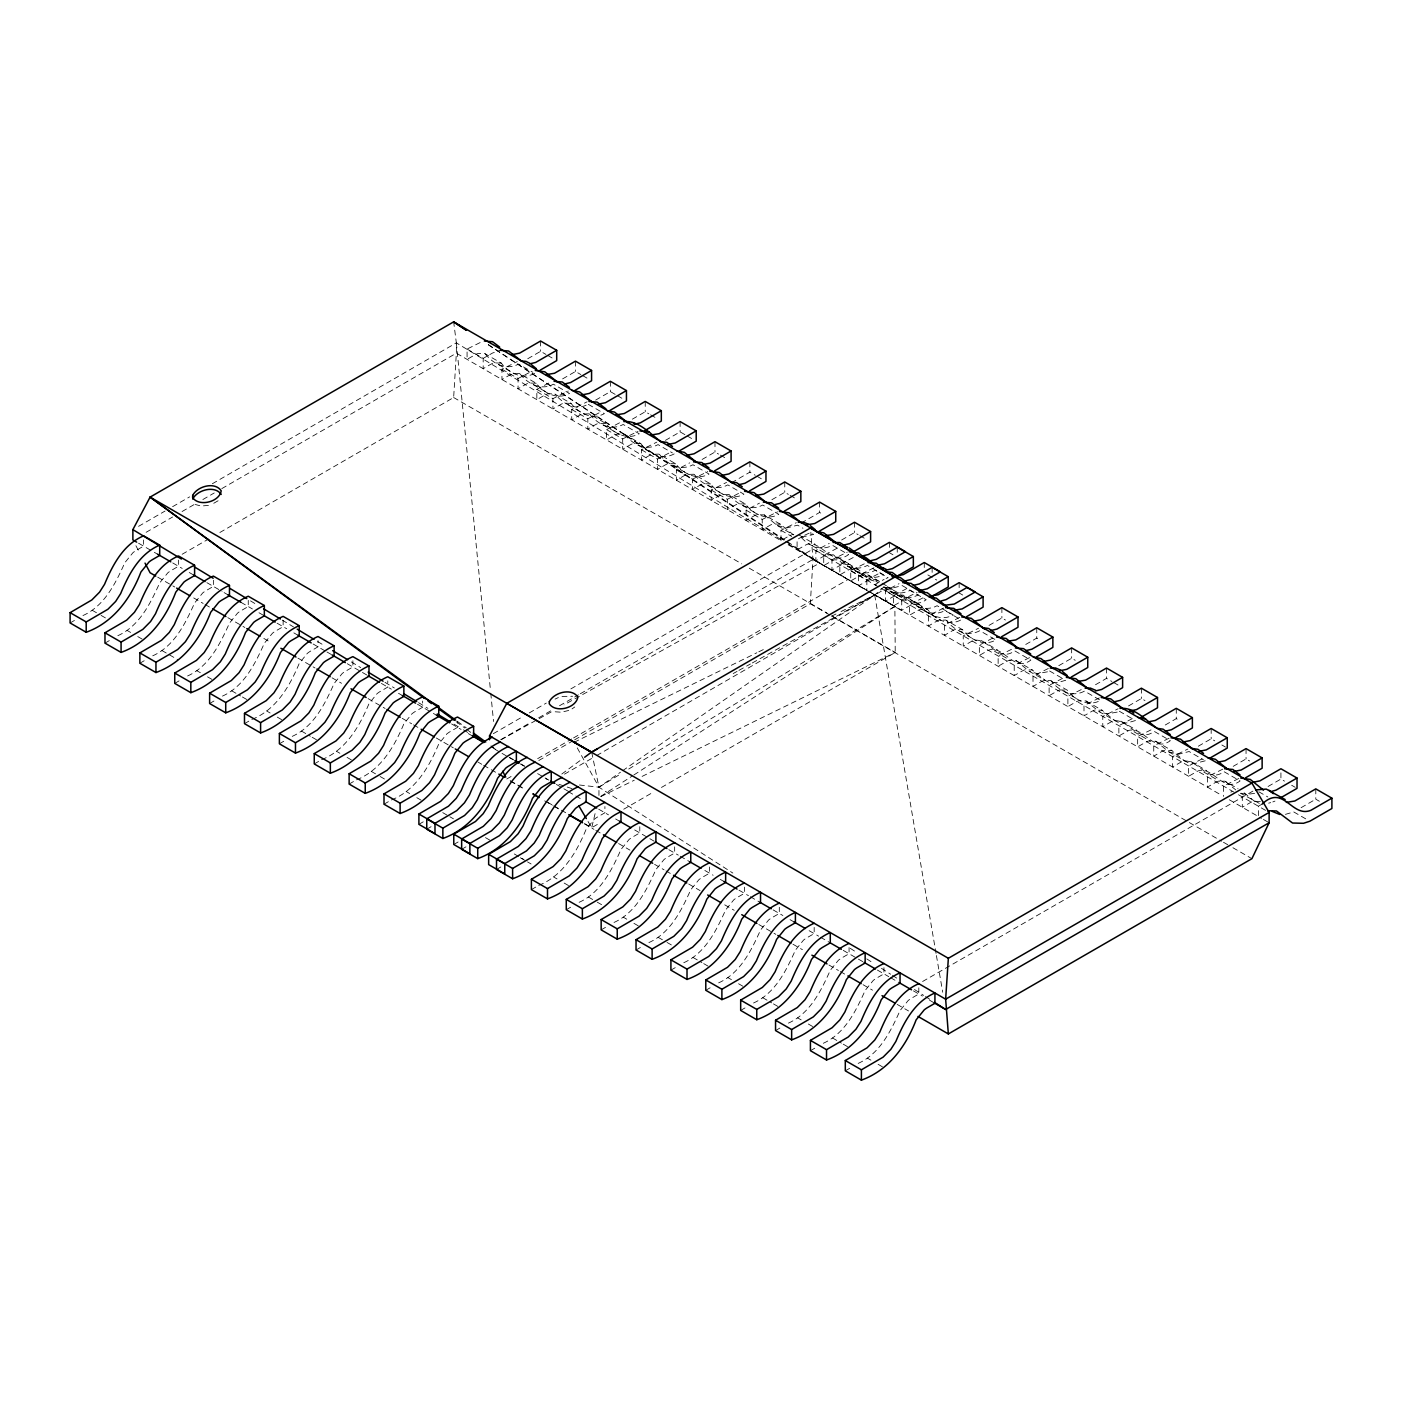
<?xml version="1.0" encoding="UTF-8"?>
<svg xmlns="http://www.w3.org/2000/svg" width="1402" height="1402" viewBox="0 0 1402 1402"><rect width="100%" height="100%" fill="white"/><g stroke="black" fill="none" stroke-linecap="round" stroke-linejoin="round"><path stroke-width="0.75" stroke-dasharray="5 3.75" d="M219.869 532.497L453.652 397.52L456.351 353.181L456.351 342.877L453.652 321.864M574.645 739.818L810.321 603.736L813.002 559.416L810.847 532.287M595.079 813.633L591.679 827.723L584.108 823.342M884.189 586.632L874.708 595.044L622.225 770.995M82.963 615.548C104.659 605.857 115.647 583.092 124.831 562.71L132.927 552.703A23.746 13.705 -60 0 1 136.257 550.39L143.617 546.132L143.617 539.945M117.838 635.684C139.552 625.993 150.522 603.228 159.723 582.846L167.802 572.84A23.746 13.705 -60 0 1 171.149 570.526L178.492 566.268L178.492 560.081M152.73 655.821C174.426 646.129 185.414 623.364 194.598 602.983L202.677 592.976A23.746 13.705 -60 0 1 206.024 590.663L213.367 586.404L213.367 580.218M187.605 675.957C209.301 666.265 220.289 643.5 229.472 623.119L237.569 613.112A23.746 13.705 -60 0 1 240.899 610.799L248.259 606.54L248.259 600.354M222.48 696.093C244.176 686.402 255.164 663.637 264.347 643.255L272.444 633.248A23.746 13.705 -60 0 1 275.773 630.935L283.134 626.694L283.134 620.49M251.852 719.419C276.159 709.85 289.723 686.191 299.239 663.391L307.318 653.385A23.746 13.705 -60 0 1 310.666 651.071L318.009 646.83L318.009 640.626M292.247 736.365C313.943 726.674 324.931 703.909 334.114 683.528L342.193 673.521A23.746 13.705 -60 0 1 345.54 671.207L352.883 666.966L352.883 660.763M321.601 759.691C345.908 750.123 359.473 726.464 368.989 703.664L377.085 693.657A23.746 13.705 -60 0 1 380.415 691.344L387.776 687.103L387.776 680.916M356.494 779.827C380.783 770.276 394.348 746.6 403.881 723.8L411.96 713.793A23.746 13.705 -60 0 1 415.29 711.48L422.65 707.239L422.65 701.053M391.368 799.964C415.675 790.413 429.24 766.736 438.756 743.936L446.835 733.929A23.746 13.705 -60 0 1 450.182 731.616L457.525 727.375L457.525 721.189M538.754 885.363C563.043 875.794 576.608 852.136 586.124 829.336L594.22 819.329A23.746 13.705 -60 0 1 597.55 817.015L604.91 812.774L604.91 806.571M579.131 902.31C600.845 892.636 611.815 869.853 621.016 849.472L629.095 839.465A23.746 13.705 -60 0 1 632.442 837.152L639.785 832.911L639.785 826.724M614.023 922.446C635.719 912.772 646.708 889.99 655.891 869.608L663.97 859.601A23.746 13.705 -60 0 1 667.317 857.288L674.66 853.047L674.66 846.861M648.898 942.582C670.594 932.908 681.582 910.126 690.765 889.744L698.862 879.737A23.746 13.705 -60 0 1 702.192 877.424L709.552 873.183L709.552 866.997M683.773 962.718C705.469 953.045 716.457 930.262 725.658 909.88L733.737 899.874A23.746 13.705 -60 0 1 737.066 897.56L744.427 893.319L744.427 887.133M718.648 982.855C740.361 973.181 751.332 950.398 760.532 930.017L768.611 920.01A23.746 13.705 -60 0 1 771.959 917.697L779.302 913.456L779.302 907.269M753.54 1002.991C775.236 993.317 786.224 970.534 795.407 950.153L803.486 940.146A23.746 13.705 -60 0 1 806.833 937.833L814.176 933.592L814.176 927.405M788.415 1023.127C810.111 1013.453 821.099 990.688 830.282 970.289L838.378 960.282A23.746 13.705 -60 0 1 841.708 957.969L849.069 953.728L849.069 947.542M823.289 1043.281C844.985 1033.589 855.974 1010.824 865.174 990.425L873.253 980.436A23.746 13.705 -60 0 1 876.583 978.105L883.943 973.864L883.943 967.678M858.164 1063.417C879.878 1053.726 890.848 1030.961 900.049 1010.579L908.128 1000.572A23.746 13.705 -60 0 1 911.475 998.259L918.818 994L918.818 987.814M561.799 774.027L582.899 758.517M218.099 500.777L212.07 504.247M572.034 708.904L574.75 706.994M579.429 784.997L598.952 787.205L620.438 772.239M600.792 796.336L632.039 776.147M633.879 774.973L894.862 606.365L868.819 591.416M598.952 795.46L598.952 787.205L621.279 773.553M628.727 769.015L894.862 606.365L874.708 595.044L839.36 612.359M138.553 526.346L165.033 511.064M172.604 506.683L189.638 496.869M212.333 483.76L456.351 342.877L781.264 539.682M146.123 532.304L172.604 517.005M182.067 511.537L195.299 503.896M202.869 499.533L214.226 492.978M221.796 488.615L456.351 353.181L780.756 540.489M534.635 373.353C522.596 380.047 509.084 373.212 501.285 363.1L484.461 353.427L477.767 353.602A23.746 13.705 -60 0 0 474.437 355.144L467.076 359.385L467.076 349.063L482.411 341.44M467.076 349.063L483.182 358.369L492.558 353.024L500.391 350.325M520.072 373.931C527.871 384.06 541.365 390.878 553.422 384.201L569.51 393.489C557.47 400.183 543.958 393.349 536.177 383.237L519.336 373.563L512.659 373.738A23.746 13.705 -60 0 0 509.312 375.28L501.951 379.521L501.951 369.199L517.285 361.576M182.155 554.263L208.547 539.034M70.1 622.961L75.62 619.789M527.73 358.754L540.594 351.324L545.956 354.426M501.951 369.199L518.057 378.505L531.428 371.46M588.297 404.337L604.402 413.625C592.345 420.32 578.851 413.485 571.052 403.373L554.228 393.699L547.534 393.874A23.746 13.705 -60 0 0 544.186 395.417L536.843 399.658L536.843 389.335L550.215 382.308M104.975 643.115L110.495 639.925M562.605 378.89L575.468 371.477L580.849 374.562M536.843 389.335L552.931 398.641L568.266 391.018M589.839 414.221C597.62 424.333 611.132 431.168 623.171 424.473L639.277 433.779C627.237 440.456 613.726 433.621 605.927 423.509L589.103 413.835L582.408 414.011A23.746 13.705 -60 0 0 579.061 415.553L571.718 419.794L571.718 409.489L587.035 401.866M139.867 663.251L145.37 660.062M595.657 400.096L610.361 391.614L615.723 394.698M571.718 409.489L587.824 418.777L601.195 411.732M674.152 453.915C662.112 460.592 648.6 453.757 640.819 443.645L623.978 433.972L617.283 434.147A23.746 13.705 -60 0 0 613.953 435.689L606.593 439.93L606.593 429.625L619.982 422.58M174.742 683.387L180.245 680.198M632.372 419.163L645.235 411.75L648.811 413.8M606.593 429.625L622.698 438.914L638.015 431.29M659.588 454.493C667.387 464.605 680.881 471.44 692.938 464.745L709.026 474.051C696.987 480.728 683.475 473.894 675.694 463.782L658.852 454.108L652.175 454.283A23.746 13.705 -60 0 0 648.828 455.825L641.468 460.066L641.468 449.762L656.802 442.138M209.617 703.524L215.137 700.334M665.407 440.368L680.11 431.886L685.473 434.97M641.468 449.762L657.573 459.05L670.945 452.022M694.463 474.63C702.262 484.742 715.774 491.576 727.813 484.882L743.919 494.187C731.862 500.865 718.367 494.03 710.569 483.918L693.745 474.244L687.05 474.419A23.746 13.705 -60 0 0 683.703 475.961L676.36 480.203L676.36 469.898L689.731 462.853M244.491 723.66L250.012 720.47M702.122 459.453L714.985 452.022L718.56 454.09M676.36 469.898L692.448 479.186L707.782 471.563M729.355 494.766C737.137 504.878 750.648 511.712 762.688 505.018L778.793 514.324C766.754 521.001 753.242 514.166 745.443 504.054L728.619 494.38L721.925 494.555A23.746 13.705 -60 0 0 718.595 496.098L711.235 500.339L711.235 490.034L726.551 482.411M279.384 743.796L284.886 740.606M731.493 482.761L749.877 472.159L755.24 475.26M711.235 490.034L727.34 499.322L740.712 492.295M764.23 514.902L777.374 525.575L793.462 534.863L780.336 524.19L764.23 514.902L756.8 514.692A23.746 13.705 -60 0 0 753.47 516.234L746.109 520.492L746.109 510.17L759.498 503.125M314.258 763.932L319.761 760.743M771.889 499.725L784.752 492.295L788.327 494.363M746.109 510.17L762.215 519.459L777.532 511.835M781.002 540.629L781.002 530.307L796.318 522.683M349.133 784.068L354.653 780.879M801.243 523.034L819.627 512.431L823.202 514.499M782.824 539.56L788.345 536.37A23.746 13.705 -60 0 1 791.692 534.828M802.768 536.318L797.09 539.595L797.09 549.917L804.45 545.676A23.746 13.705 -60 0 1 807.78 544.134C822.606 541.277 831.824 567.021 848.56 554.596L832.455 545.308C820.731 551.757 807.324 545.623 799.771 535.511M493.329 733.667L521.702 717.281M529.255 712.917L546.289 703.085M570.877 688.89L813.002 549.093L879.194 587.315M833.98 555.174C841.778 565.286 855.29 572.121 867.33 565.444L883.435 574.732C871.378 581.409 857.884 574.592 850.085 564.463L833.261 554.806L826.567 554.964A23.746 13.705 -60 0 0 823.219 556.524L815.876 560.765L815.876 550.443L829.248 543.415M384.008 804.205L389.528 801.015M841.638 539.998L854.501 532.567L858.094 534.635M500.882 739.608L531.148 722.135M538.718 717.771L551.967 710.113M559.521 705.749L578.448 694.831M580.34 693.745L813.002 559.416L819.784 563.026L563.99 704.873M815.876 550.443L831.964 559.731L847.299 552.108M879.597 581.515L868.136 574.943L861.441 575.118A23.746 13.705 -60 0 0 858.112 576.66L850.751 580.901L850.751 570.579L866.068 562.956M418.9 824.341L424.403 821.151M537.667 758.657L571.701 738.994M573.593 737.908L847.877 579.552M506.77 779.004L512.413 775.727M538.824 760.497L572.752 740.904M426.751 829.195L432.272 826.006M850.751 570.579L866.857 579.867L880.228 572.84M874.708 584.722L884.084 579.377M564.498 774.149L594.763 756.677M596.639 755.573L882.068 590.785A23.746 13.705 -60 0 1 885.398 589.243C900.224 586.404 909.442 612.148 926.179 599.723L910.073 590.417C902.134 594.22 891.549 594.501 885.398 587.263M903.747 595.447C911.545 605.559 925.04 612.394 937.097 605.717L953.185 615.005C941.145 621.699 927.633 614.865 919.852 604.735L903.011 595.079L896.316 595.254A23.746 13.705 -60 0 0 892.986 596.796L885.626 601.037L885.626 590.715L899.015 583.688M453.775 844.477L459.278 841.305M461.644 849.332L467.146 846.142M885.626 590.715L901.731 600.003L917.048 592.398M868.592 591.188L901.731 610.326L909.074 606.085A23.746 13.705 -60 0 1 912.422 604.542L919.852 604.735M496.518 869.468L503.861 865.227M597.34 824.446L591.679 827.723L587.42 820.433M623.732 809.217L653.91 791.797M661.446 787.451L895.23 652.473L894.862 606.365M531.393 889.604L536.913 886.414M989.023 625.397L1001.887 617.967L1005.462 620.034M566.268 909.74L571.788 906.551M1025.738 644.464L1036.761 638.103L1040.337 640.171M601.16 929.876L606.663 926.687M1058.79 665.67L1071.654 658.239L1075.229 660.307M636.035 950.013L641.538 946.823M1095.505 684.737L1106.528 678.375L1111.891 681.477M670.91 970.149L676.43 966.959M1128.54 705.942L1141.403 698.511L1144.978 700.579M705.784 990.285L711.305 987.113M1165.255 725.009L1176.278 718.648L1179.871 720.716M740.677 1010.421L746.179 1007.249M1198.307 746.215L1211.17 738.784L1214.745 740.852M775.551 1030.558L781.054 1027.386M1233.182 766.351L1246.045 758.92L1249.62 760.988M922.604 981.505L1253.686 790.658M810.426 1050.694L815.946 1047.522M1268.056 786.487L1280.92 779.056L1284.495 781.124M1262.168 804.047L1258.383 806.238L1258.383 816.542M845.301 1070.83L850.821 1067.658M1301.091 807.692L1315.795 799.193L1319.387 801.261M500.987 739.818L537.264 719.699M539.174 718.63L552.528 711.235M733.193 673.556L737.031 671.435M738.942 670.366L750.403 664.005M752.331 662.936L874.708 595.044L936.045 953.378M804.66 535.231L810.479 532.567M574.154 742.254L756.852 652.771M758.815 651.807L764.703 648.916M831.491 616.214L837.397 613.322M600.915 796.564L634.265 780.231M642.116 776.393L895.23 652.473L828.897 614.164M555.069 699.107L558.364 697.548M1065.695 680.268L1057.336 682.704L1048.381 682.073L1029.383 671.383L1016.24 660.71L1008.827 660.5A23.746 13.705 -60 0 0 1005.479 662.042L998.136 666.3L998.136 655.978L1013.453 648.355M1135.445 720.54L1127.103 722.976L1118.148 722.345L1099.15 711.655L1086.007 700.982L1078.576 700.79A23.746 13.705 -60 0 0 1075.246 702.332L1067.886 706.573L1067.886 696.251L1083.22 688.627M1205.212 760.813L1194.907 763.459L1187.897 762.618L1168.9 751.928L1155.756 741.255L1148.343 741.062A23.746 13.705 -60 0 0 1144.996 742.604L1137.653 746.845L1137.653 736.523L1152.97 728.9M1272.823 801.944L1274.961 801.085M837.117 548.252L823.728 555.297L823.728 565.602L831.088 561.361A23.746 13.705 -60 0 1 834.435 559.819L841.848 560.029L857.954 569.317L871.098 579.99L877.319 582.128M853.205 557.54L839.833 564.585L839.833 574.908L847.194 570.649A23.746 13.705 -60 0 1 850.523 569.107L857.954 569.317M886.099 578.448L888.097 577.677M906.866 588.525L893.495 595.57L893.495 605.874L900.838 601.633A23.746 13.705 -60 0 1 904.185 600.091L910.879 599.916L927.703 609.59C935.502 619.702 949.014 626.536 961.053 619.859L944.948 610.553C932.908 617.248 919.397 610.413 911.615 600.301M922.972 597.83L909.6 604.858L909.6 615.18L916.943 610.939A23.746 13.705 -60 0 1 920.29 609.379L927.703 609.59M992.721 638.103L979.35 645.13L979.35 655.453L986.71 651.211A23.746 13.705 -60 0 1 990.04 649.669C1004.866 646.813 1014.084 672.557 1030.803 660.132L1014.715 650.826C997.996 663.269 988.761 637.524 973.952 640.363A23.746 13.705 -60 0 0 970.605 641.906L963.244 646.164L963.244 635.842L978.578 628.219M1062.488 678.375L1049.117 685.403L1049.117 695.725L1056.46 691.484A23.746 13.705 -60 0 1 1059.807 689.942M1132.255 718.648L1118.866 725.675L1118.866 735.997L1126.227 731.756A23.746 13.705 -60 0 1 1129.556 730.214C1144.382 727.358 1153.601 753.102 1170.337 740.677L1154.232 731.388C1137.513 743.814 1128.277 718.069 1113.468 720.926A23.746 13.705 -60 0 0 1110.121 722.468L1102.778 726.709L1102.778 716.387L1118.095 708.764M1202.005 758.92L1188.633 765.965L1188.633 776.27L1195.976 772.029A23.746 13.705 -60 0 1 1199.323 770.487C1214.132 767.63 1223.368 793.374 1240.087 780.949L1223.981 771.661C1207.262 784.086 1198.044 758.342 1183.218 761.198A23.746 13.705 -60 0 0 1179.888 762.741L1172.528 766.982L1172.528 756.659L1187.844 749.036M586.159 405.178C574.417 410.821 562.482 402.97 554.947 394.067M1047.452 671.821L1037.41 673.643L1029.383 671.383M1117.201 712.093L1107.159 713.916L1099.15 711.655M568.739 710.463L561.326 712.216L554.526 711.743M873.937 567.81L858.62 575.433L858.62 585.738L865.963 581.497A23.746 13.705 -60 0 1 869.31 579.955L875.198 579.499L880.316 582.216M943.704 608.082L928.369 615.706L928.369 626.011L935.73 621.769A23.746 13.705 -60 0 1 939.06 620.227L945.754 620.052L962.596 629.726C970.377 639.838 983.889 646.673 995.928 639.995L979.84 630.69C967.783 637.384 954.289 630.549 946.49 620.438M959.792 617.371L944.475 624.994L944.475 635.316L951.818 631.075A23.746 13.705 -60 0 1 955.165 629.533L962.596 629.726M1029.559 657.643L1014.224 665.267L1014.224 675.589L1021.585 671.348A23.746 13.705 -60 0 1 1024.915 669.805L1032.345 669.998L1045.489 680.671M1048.328 668.491L1033.011 676.115L1033.011 686.437L1040.354 682.178A23.746 13.705 -60 0 1 1043.701 680.636L1050.396 680.478L1067.22 690.135C1075.019 700.264 1088.53 707.081 1100.57 700.404L1084.465 691.116C1072.425 697.793 1058.913 690.958 1051.132 680.846M1059.807 689.942L1067.22 690.135M1099.308 697.916L1083.991 705.539L1083.991 715.861L1091.334 711.62A23.746 13.705 -60 0 1 1094.682 710.078L1102.112 710.271L1115.238 720.961M1169.075 738.206L1153.741 745.811L1153.741 756.134L1161.101 751.893A23.746 13.705 -60 0 1 1164.431 750.35L1171.862 750.543L1185.005 761.233M1222.737 769.172L1207.402 776.796L1207.402 787.118L1214.763 782.877A23.746 13.705 -60 0 1 1218.093 781.335L1224.787 781.159L1238.036 788.765M1238.825 778.478L1223.508 786.101L1223.508 796.406M1254.597 793.339L1246.693 794.478L1240.051 792.989M1268.635 803.153L1270.703 802.627M792.761 534.512L793.812 534.285M1285.406 814.369L1293.748 811.933L1306.261 819.154M208.425 505.386L201.082 506.034L195.281 504.492M562.009 696.408L572.577 696.268M801.488 537.141L813.668 534.46L810.093 532.392M884.907 587.385L891.917 588.209L902.205 585.58L918.31 594.869C906.411 601.388 893.354 594.571 883.803 587.017M1259.276 803.346L1240.455 793.234M571.981 788.625L551.249 781.79L545.886 778.688M501.285 363.1L493.872 362.89A23.746 13.705 -60 0 0 490.525 364.432L483.182 368.673L483.182 358.369M536.177 383.237L528.747 383.026A23.746 13.705 -60 0 0 525.417 384.569L518.057 388.81L518.057 378.505M571.052 403.373L563.622 403.163A23.746 13.705 -60 0 0 560.292 404.705L552.931 408.963L552.931 398.641M605.927 423.509L598.514 423.299A23.746 13.705 -60 0 0 595.167 424.841L587.824 429.1L587.824 418.777M640.819 443.645L633.389 443.435A23.746 13.705 -60 0 0 630.041 444.977L622.698 449.236L622.698 438.914M675.694 463.782L668.263 463.571A23.746 13.705 -60 0 0 664.934 465.131L657.573 469.372L657.573 459.05M710.569 483.918L703.138 483.725A23.746 13.705 -60 0 0 699.808 485.267L692.448 489.508L692.448 479.186M745.443 504.054L738.03 503.861A23.746 13.705 -60 0 0 734.683 505.403L727.34 509.645L727.34 499.322M780.336 524.19L772.905 523.997A23.746 13.705 -60 0 0 769.558 525.54L762.215 529.781L762.215 519.459M850.085 564.463L842.655 564.27A23.746 13.705 -60 0 0 839.325 565.812L831.964 570.053L831.964 559.731M1260.398 801.664L1252.985 801.471A23.746 13.705 -60 0 0 1249.638 803.013L1242.295 807.254L1242.295 796.932M485.197 353.795C492.996 363.924 506.49 370.741 518.547 364.064L532.848 372.319M624.714 434.357C632.512 444.469 646.007 451.304 658.064 444.609L672.364 452.881M777.374 525.575L787.276 527.8L797.58 525.172L802.943 528.256M841.848 560.029C849.647 570.141 863.141 576.976 875.198 570.281L887.711 577.519M1168.9 751.928L1178.802 754.153L1189.106 751.525L1203.424 759.779M785.646 541.33L813.002 559.416L866.962 590.365M547.744 355.46L553.124 358.561M582.636 375.596L587.999 378.698M617.511 395.732L624.661 399.868M650.598 414.834L657.748 418.97M687.26 436.004L694.428 440.14M720.365 455.124L727.515 459.243M757.027 476.294L764.178 480.413M790.115 495.397L797.265 499.515M859.882 535.669L867.032 539.805M889.394 552.703L892.969 554.771M927.844 574.908L936.781 580.077M959.143 592.976L962.718 595.044M1113.679 682.511L1119.041 685.613M1221.896 744.988L1225.471 747.056M1291.663 785.26L1295.238 787.328M1049.59 670.98L1063.908 679.234M1119.357 711.252L1133.657 719.506M1258.873 791.797L1267.811 796.967M799.105 535.038L815.21 544.327M882.103 583.25L892.829 589.453M981.365 640.574L997.47 649.862M1016.24 660.71L1032.345 669.998M1086.007 700.982L1102.112 710.271M1120.881 721.119L1136.987 730.407M1155.756 741.255L1171.862 750.543M1190.649 761.391L1206.736 770.697M498.341 364.485L514.429 373.773M533.216 384.621L549.321 393.909M568.09 404.757L584.196 414.046M602.965 424.894L619.071 434.182M637.857 445.03L653.945 454.318M672.732 465.166L688.838 474.454M707.607 485.302L723.712 494.591M742.499 505.439L758.587 514.727M812.249 545.711L828.354 554.999M847.123 565.847L863.229 575.153M916.89 606.12L932.978 615.425M854.992 570.702L871.098 579.99M889.867 590.838L905.972 600.126M924.742 610.974L940.847 620.262M959.634 631.11L975.722 640.399M994.509 651.247L1010.614 660.535M1064.276 691.519L1080.364 700.825M1134.025 731.791L1150.131 741.097M1203.792 772.064L1219.88 781.37M781.002 530.307L791.727 536.493M881.087 588.402L1236.617 793.655M1238.509 794.759L1269.125 812.424M788.152 544.747L866.857 590.189L866.857 579.867M813.002 559.416L1221.72 795.372M1229.291 799.753L1261.537 818.365M1263.43 819.469L1269.125 822.746M453.652 397.52L741.728 563.832M749.299 568.213L827.005 613.077M810.321 603.736L831.158 615.776M833.051 616.88L1187.459 821.484M1189.352 822.571L1221.563 841.182M1223.473 842.269L1231.044 846.65M1232.936 847.737L1251.898 858.69M138.57 543.222L151.854 550.898M154.343 552.335L159.705 555.437M172.726 562.938L182.207 568.423M189.217 572.472L194.598 575.574M206.865 582.654L222.042 591.416M224.11 592.608L229.472 595.71M241.021 602.369L252.395 608.941M258.984 612.744L264.347 615.846M277.07 623.189L286.709 628.744M293.859 632.88L299.222 635.982M313.102 643.991L326.386 651.667M326.946 651.983L334.114 656.118M347.258 663.707L360.542 671.383M362.435 672.469L368.989 676.255M381.397 683.422L391.351 689.171M398.501 693.289L403.864 696.391M417.445 704.225L430.729 711.901M433.376 713.425L438.756 716.527M451.602 723.94L461.1 729.443M468.268 733.561L473.631 736.663M491.226 746.828L496.326 749.772L491.015 745.899M509.452 757.36L513.22 759.516M520.72 763.862L524.471 766.018M537.614 773.606L543.24 776.866M545.115 777.935L548.865 780.108M556.384 784.437L562.009 787.696M563.884 788.783L571.105 792.954M495.046 749.334L500.549 752.523M502.056 753.382L507.892 756.765M509.206 757.518L513.395 759.937M520.738 764.178L524.418 766.298M568.318 791.639L581.585 799.298M598.654 809.164L608.486 814.842M615.636 818.961L620.998 822.063M634.685 829.949L655.891 842.199M668.807 849.665L678.288 855.132M680.18 856.236L690.765 862.335M704.838 870.467L713.127 875.251M720.278 879.369L725.64 882.471M738.977 890.165L748.458 895.65M750.35 896.737L760.532 902.608M773.098 909.88L782.877 915.524M790.045 919.659L795.407 922.744M809.129 930.683L818.61 936.15M820.503 937.237L830.282 942.88M843.25 950.381L865.157 963.016M877.389 970.079L888.763 976.651M890.656 977.755L900.049 983.17M913.421 990.881L922.393 996.068M929.561 1000.204L934.924 1003.306M157.69 577.151L174.742 587M193.704 597.935L203.167 603.421M205.06 604.507L210.756 607.785M227.807 617.634L244.859 627.483M263.821 638.436L271.392 642.799M297.925 658.116L314.994 667.965M332.046 677.814L341.527 683.282M368.06 698.599L385.112 708.448M402.164 718.297L411.645 723.765M413.537 724.869L419.216 728.146M436.285 737.995L453.337 747.844M477.977 762.075L481.762 764.265M483.655 765.352L496.921 773.01M510.188 780.669L523.454 788.327M548.094 802.557L551.88 804.748M553.79 805.835L559.468 809.112M561.361 810.216L567.056 813.493M510.556 781.194L516.234 784.472M518.127 785.558L523.822 788.853M544.659 800.875L552.248 805.256M554.14 806.36L559.836 809.637M584.459 823.85L593.94 829.336M595.832 830.422L601.528 833.699M618.58 843.548L629.954 850.12M654.594 864.351L664.057 869.818M665.968 870.905L671.646 874.182M688.697 884.031L700.071 890.603M724.711 904.833L734.192 910.301M758.815 924.514L775.884 934.363M792.936 944.212L802.417 949.68M828.95 965.014L838.414 970.482M840.324 971.568L846.002 974.846M863.054 984.695L872.535 990.18M897.175 1004.393L908.549 1010.965M92.146 610.238L99.314 614.374M101.102 615.408L108.252 619.526M127.039 630.374L130.614 632.442M137.764 636.578L143.127 639.663M161.913 650.51L178.019 659.799M196.788 670.647L200.363 672.715M207.531 676.851L212.894 679.935M231.663 690.783L240.618 695.953M242.406 696.987L247.768 700.071M266.555 710.919L270.13 712.987M277.281 717.123L282.643 720.225M301.43 731.055L310.368 736.225M312.155 737.259L317.535 740.361M336.305 751.192L339.88 753.26M347.048 757.395L352.41 760.497M371.197 771.328L378.347 775.464M380.135 776.498L387.285 780.634M406.072 791.464L409.647 793.532M416.797 797.668L422.16 800.77M442.734 812.634L448.097 815.736M449.884 816.77L453.459 818.838M514.289 853.958L523.226 859.111M485.478 837.625L492.628 841.761M520.352 857.761L525.715 860.863M527.52 861.897L531.095 863.965M553.439 876.863L557.032 878.931M564.182 883.067L569.545 886.169M588.332 897L595.482 901.136M597.27 902.169L604.42 906.305M623.207 917.136L626.782 919.204M633.932 923.34L639.312 926.442M658.081 937.272L665.249 941.408M667.037 942.442L674.187 946.578M692.974 957.426L701.911 962.578M703.699 963.612L709.062 966.714M727.848 977.562L731.423 979.612M738.574 983.748L743.936 986.85M762.723 997.698L771.661 1002.851M773.448 1003.885L778.829 1006.986M797.598 1017.834L801.173 1019.902M808.341 1024.021L813.703 1027.123M832.49 1037.971L841.428 1043.123M843.215 1044.157L848.578 1047.259M867.365 1058.107L870.94 1060.175M878.09 1064.293L883.453 1067.395M788.73 544.204L819.784 563.026L786.995 541.417M250.52 600.88L257.986 605.401M282.275 620.105L293.474 626.904M317.746 641.608L325.211 646.129M351.359 661.954L360.7 667.615M384.972 682.318L394.312 687.979M418.585 702.682L427.925 708.343M454.055 724.168L461.521 728.689M463.396 729.829L470.862 734.35M577.256 747.879L598.952 787.205L732.86 873.06M850.26 948.33L857.603 953.045M866.769 958.915L874.112 963.63M881.455 968.326L890.62 974.215M892.461 975.389L897.963 978.911M914.472 989.497L923.638 995.385M925.478 996.559L932.803 1001.256M488.264 344.664L785.173 540.226M488.317 344.787L783.823 540.12M1225.523 781.527L1235.793 789.957M868.872 575.311L877.529 582.408M1254.755 801.506L1242.277 791.289M898.104 595.289L885.626 585.072M457.455 721.417L466.288 727.848M456.123 721.644L464.921 728.094M466.673 729.39L471.948 733.264M135.924 545.728L139.972 553.457M591.749 752.418L598.952 787.205M936.413 955.533L942.705 992.23M456.351 342.877L490.542 691.011M490.77 693.201L493.539 721.487M1315.795 788.888L1315.795 799.193M1280.92 772.87L1280.92 779.056M1246.045 748.615L1246.045 758.92M1211.17 728.479L1211.17 738.784M1176.278 708.325L1176.278 718.648M1141.403 688.189L1141.403 698.511M1106.528 668.053L1106.528 678.375M1071.654 647.917L1071.654 658.239M1036.761 627.781L1036.761 638.103M1001.887 607.644L1001.887 617.967M959.143 582.671L959.143 588.858M932.137 567.372L932.137 573.558M924.268 562.517L924.268 568.721M901.731 600.003L901.731 610.326M897.245 547.236L897.245 553.422M889.394 542.381L889.394 548.585M854.501 522.245L854.501 532.567M819.627 502.109L819.627 512.431M784.752 481.973L784.752 492.295M749.877 461.836L749.877 472.159M714.985 441.7L714.985 452.022M680.11 421.564L680.11 431.886M645.235 401.428L645.235 411.75M610.361 381.291L610.361 391.614M575.468 361.155L575.468 371.477M540.594 341.019L540.594 351.324M1230.851 792.165A23.746 13.705 -60 0 1 1231.972 791.569M875.321 585.335A23.746 13.705 -60 0 1 876.443 584.827"/><path stroke-width="1.5" d="M1251.898 783.035L948.348 958.285L945.649 999.188L948.348 1033.94L1251.898 858.69L1269.125 822.746L1269.125 812.424L1251.898 783.035L810.321 528.081L506.77 703.348L489.543 735.84L489.543 739.765M192.687 499.059C197.296 489.859 214.909 485.022 221.201 494.433M136.677 542.136L132.875 539.945L132.875 529.623L150.102 497.114L453.652 321.864L895.23 576.818L591.679 752.068L584.652 757.238M159.705 545.115C139.429 553.755 128.686 574.364 120.66 593.589L115.647 601.458L107.901 609.274L86.205 621.945L70.1 612.656L70.1 622.961L86.205 632.267C113.562 622.383 130.964 598.093 140.936 571.998L149.015 561.992A23.746 13.705 -60 0 1 152.362 559.678L159.705 555.437L159.705 545.115L143.617 535.827C123.341 544.449 112.598 565.059 104.554 584.301L99.542 592.17L91.813 599.986L70.1 612.656M540.156 370.181L556.699 360.629L556.699 350.307L535.704 362.417L529.658 363.889M194.598 565.251C174.321 573.891 163.578 594.501 155.534 613.726L150.522 621.594L142.794 629.41L121.08 642.081L104.975 632.793L104.975 643.115L121.08 652.403C148.437 642.519 165.839 618.229 175.811 592.135L183.907 582.128A23.746 13.705 -60 0 1 187.237 579.815L194.598 575.574L194.598 565.251L178.492 555.963C158.216 564.585 147.473 585.195 139.446 604.437L134.434 612.306L126.688 620.122L104.975 632.793M575.03 390.317L591.574 380.766L591.574 370.443L570.579 382.553L564.533 384.025M229.472 585.388C209.196 594.027 198.453 614.637 190.409 633.862L185.397 641.73L177.668 649.547L155.955 662.217L139.867 652.929L139.867 663.251L155.955 672.539C183.311 662.655 200.731 638.366 210.703 612.271L218.782 602.264A23.746 13.705 -60 0 1 222.112 599.951L229.472 595.71L229.472 585.388L213.367 576.099C193.09 584.722 182.348 605.331 174.321 624.573L169.309 632.442L161.563 640.258L139.867 652.929M609.905 410.453L626.449 400.902L626.449 390.58L605.471 402.707L598.181 404.179M264.347 605.524C244.071 614.164 233.328 634.773 225.301 653.998L220.289 661.867L212.543 669.683L190.83 682.353L174.742 673.065L174.742 683.387L190.83 692.676C218.186 682.792 235.606 658.502 245.578 632.407L253.657 622.4A23.746 13.705 -60 0 1 257.004 620.087L264.347 615.846L264.347 605.524L248.259 596.236C227.983 604.858 217.24 625.467 209.196 644.71L204.184 652.578L196.455 660.395L174.742 673.065M644.797 430.589L661.323 421.038L661.323 410.716L640.346 422.843L634.282 424.298M299.222 625.66C278.945 634.3 268.203 654.909 260.176 674.134L255.164 682.003L247.418 689.837L225.722 702.49L209.617 693.201L209.617 703.524L225.722 712.812C253.079 702.928 270.481 678.638 280.453 652.543L288.532 642.537A23.746 13.705 -60 0 1 291.879 640.223L299.222 635.982L299.222 625.66L283.134 616.372C262.857 625.012 252.115 645.621 244.071 664.846L239.059 672.715L231.33 680.531L209.617 693.201M679.672 450.725L696.216 441.174L696.216 430.852L675.221 442.979L667.93 444.452M334.114 645.796C313.838 654.436 303.095 675.045 295.051 694.27L290.039 702.139L282.31 709.973L260.597 722.626L244.491 713.338L244.491 723.66L260.597 732.948C287.953 723.064 305.373 698.774 315.327 672.68L323.424 662.673A23.746 13.705 -60 0 1 326.754 660.36L334.114 656.118L334.114 645.796L318.009 636.508C297.732 645.148 286.989 665.757 278.963 684.982L273.951 692.851L266.205 700.667L244.491 713.338M714.547 470.862L731.09 461.311L731.09 450.988L710.113 463.116L702.823 464.588M368.989 665.932C348.712 674.572 337.97 695.182 329.926 714.407L324.913 722.275L317.185 730.109L295.471 742.762L279.384 733.474L279.384 743.796L295.471 753.084C322.828 743.2 340.248 718.911 350.22 692.816L358.299 682.809A23.746 13.705 -60 0 1 361.646 680.496L368.989 676.255L368.989 665.932L352.883 656.644C332.607 665.284 321.864 685.893 313.838 705.118L308.826 712.987L301.079 720.803L279.384 733.474M749.422 490.998L765.965 481.447L765.965 471.125L744.988 483.252L738.924 484.706M403.864 686.069C383.587 694.709 372.844 715.318 364.818 734.543L359.806 742.412L352.06 750.245L330.346 762.916L314.258 753.61L314.258 763.932L330.346 773.221C357.72 763.336 375.123 739.064 385.094 712.952L393.173 702.945A23.746 13.705 -60 0 1 396.521 700.632L403.864 696.391L403.864 686.069L387.776 676.78C367.499 685.42 356.756 706.03 348.712 725.255L343.7 733.123L335.972 740.939L314.258 753.61M784.314 511.134L800.84 501.583L800.84 491.278L779.862 503.388L773.799 504.843M438.756 706.205C418.462 714.845 407.719 735.454 399.693 754.679L394.681 762.565L386.934 770.381L365.239 783.052L349.133 773.746L349.133 784.068L365.239 793.357C392.595 783.49 409.997 759.201 419.969 733.088L428.048 723.082A23.746 13.705 -60 0 1 431.395 720.768L438.756 716.527L438.756 706.205L422.65 696.917C402.374 705.557 391.631 726.166 383.587 745.391L378.575 753.26L370.847 761.076L349.133 773.746M819.189 531.27L835.732 521.719L835.732 511.415L814.737 523.524L806.273 524.926M473.631 726.359C453.354 734.981 442.611 755.59 434.567 774.815L429.555 782.702L421.827 790.518L400.113 803.188L384.008 793.882L384.008 804.205L400.113 813.493C427.47 803.626 444.89 779.337 454.844 753.225L462.94 743.218A23.746 13.705 -60 0 1 466.27 740.904L473.631 736.663L473.631 726.359L457.525 717.053C437.249 725.693 426.506 746.302 418.479 765.527L413.467 773.396L405.721 781.229L384.008 793.882M492.4 737.189C472.123 745.829 461.381 766.438 453.354 785.663L448.342 793.532L440.596 801.366L418.9 814.019L418.9 824.341L434.988 833.629L434.988 823.324L456.702 810.654L464.448 802.838L469.442 794.969C477.486 775.727 488.229 755.117 508.505 746.495M500.269 742.044C479.992 750.666 469.249 771.275 461.223 790.518L456.211 798.386L448.465 806.203L426.751 818.873L426.751 829.195L442.857 838.484C470.213 828.6 487.616 804.31 497.587 778.215L505.684 768.208A23.746 13.705 -60 0 1 509.014 765.895L516.374 761.654L516.374 751.332C496.098 759.972 485.355 780.581 477.311 799.806L472.299 807.675L464.57 815.491L442.857 828.161L426.751 818.873M854.063 551.407L870.607 541.855L870.607 531.551L849.63 543.661L843.566 545.115M527.292 757.325C507.016 765.965 496.273 786.575 488.229 805.799L483.217 813.668L475.488 821.502L453.775 834.155L453.775 844.477L469.863 853.765L469.863 843.461L491.576 830.79L499.322 822.974L504.334 815.105C512.361 795.863 523.104 775.253 543.38 766.631M535.143 762.18C514.867 770.82 504.124 791.429 496.098 810.654L491.086 818.523L483.339 826.339L461.644 839.009L461.644 849.332L477.732 858.62C505.088 848.736 522.508 824.446 532.48 798.351L540.559 788.345A23.746 13.705 -60 0 1 543.888 786.031L551.249 781.79L551.249 771.468C530.972 780.108 520.23 800.717 512.186 819.942L507.173 827.811L499.445 835.645L477.732 848.298L461.644 839.009M896.807 576.397L913.35 566.846L913.35 556.524L892.355 568.651L886.309 570.106M562.167 777.462C541.891 786.101 531.148 806.711 523.104 825.936L518.092 833.804L510.363 841.638L488.65 854.309L488.65 864.613L504.755 873.919L504.755 863.597L526.469 850.926L534.197 843.11L539.209 835.241C547.236 815.999 557.978 795.39 578.272 786.767M570.036 782.316C549.759 790.956 539.016 811.565 530.972 830.79L525.96 838.659L518.232 846.475L496.518 859.146L496.518 869.468L512.606 878.756C539.963 868.872 557.383 844.582 567.354 818.488L575.433 808.481A23.746 13.705 -60 0 1 578.781 806.168L586.124 801.926L586.124 791.604C565.847 800.244 555.104 820.853 547.078 840.078L542.066 847.947L534.32 855.781L512.606 868.434L496.518 859.146M931.682 596.533L948.225 586.982L948.225 576.66L927.248 588.787L921.184 590.242M604.91 802.452C584.634 811.092 573.891 831.701 565.847 850.926L560.835 858.795L553.107 866.611L531.393 879.282L531.393 889.604L547.499 898.892C574.855 889.008 592.257 864.719 602.229 838.624L610.308 828.617A23.746 13.705 -60 0 1 613.655 826.304L620.998 822.063L620.998 811.74C600.722 820.38 589.979 840.99 581.953 860.215L576.941 868.083L569.194 875.917L547.499 888.588L531.393 879.282M966.574 616.67L983.1 607.119L983.1 596.796L962.122 608.924L953.658 610.326M639.785 822.588C619.509 831.228 608.766 851.838 600.739 871.063L595.727 878.931L587.981 886.747L566.268 899.418L566.268 909.74L582.373 919.029C609.73 909.144 627.15 884.872 637.104 858.76L645.2 848.753A23.746 13.705 -60 0 1 648.53 846.44L655.891 842.199L655.891 831.877C635.614 840.517 624.871 861.126 616.827 880.351L611.815 888.22L604.087 896.053L582.373 908.724L566.268 899.418M1001.449 636.806L1017.992 627.255L1017.992 616.95L996.997 629.06L990.951 630.514M674.66 842.725C654.383 851.365 643.641 871.974 635.614 891.199L630.602 899.068L622.856 906.884L601.16 919.554L601.16 929.876L617.248 939.165C644.605 929.298 662.024 905.009 671.996 878.896L680.075 868.889A23.746 13.705 -60 0 1 683.405 866.576L690.765 862.335L690.765 852.013C670.489 860.653 659.746 881.262 651.702 900.487L646.69 908.373L638.962 916.189L617.248 928.86L601.16 919.554M1036.323 656.942L1052.867 647.391L1052.867 637.086L1031.89 649.196L1025.826 650.651M709.552 862.861C689.276 871.501 678.533 892.11 670.489 911.335L665.477 919.204L657.748 927.037L636.035 939.691L636.035 950.013L652.123 959.301C679.497 949.434 696.899 925.145 706.871 899.05L714.95 889.043A23.746 13.705 -60 0 1 718.297 886.712L725.64 882.471L725.64 872.167C705.364 880.789 694.621 901.398 686.594 920.623L681.582 928.51L673.836 936.326L652.123 948.996L636.035 939.691M1071.198 677.078L1087.742 667.527L1087.742 657.223L1066.764 669.332L1059.474 670.822M744.427 882.997C724.151 891.637 713.408 912.246 705.364 931.471L700.352 939.34L692.623 947.174L670.91 959.827L670.91 970.149L687.015 979.437C714.372 969.571 731.774 945.281 741.746 919.186L749.825 909.179A23.746 13.705 -60 0 1 753.172 906.866L760.532 902.608L760.532 892.303C740.238 900.925 729.496 921.535 721.469 940.777L716.457 948.646L708.711 956.462L687.015 969.132L670.91 959.827M1106.09 697.215L1122.616 687.663L1122.616 677.359L1101.639 689.469L1095.575 690.923M779.302 903.133C759.025 911.773 748.282 932.383 740.256 951.607L735.244 959.476L727.498 967.31L705.784 979.963L705.784 990.285L721.89 999.591C749.246 989.707 766.666 965.417 776.62 939.322L784.717 929.316A23.746 13.705 -60 0 1 788.047 927.002L795.407 922.744L795.407 912.439C775.131 921.061 764.388 941.671 756.344 960.913L751.332 968.782L743.603 976.598L721.89 989.269L705.784 979.963M1140.965 717.351L1157.509 707.8L1157.509 697.495L1136.514 709.605L1129.241 711.094M814.176 923.27C793.9 931.909 783.157 952.519 775.131 971.744L770.119 979.612L762.373 987.446L740.677 1000.117L740.677 1010.421L756.765 1019.727C784.121 1009.843 801.541 985.553 811.513 959.459L819.592 949.452A23.746 13.705 -60 0 1 822.939 947.139L830.282 942.88L830.282 932.575C810.005 941.198 799.263 961.807 791.219 981.049L786.224 988.918L778.478 996.734L756.765 1009.405L740.677 1000.117M1175.84 737.487L1192.383 727.953L1192.383 717.631L1171.406 729.741L1165.342 731.196M849.069 943.406C828.792 952.046 818.049 972.655 810.005 991.88L804.993 999.766L797.265 1007.582L775.551 1020.253L775.551 1030.558L791.639 1039.863C819.013 1029.979 836.416 1005.69 846.387 979.595L854.466 969.588A23.746 13.705 -60 0 1 857.814 967.275L865.157 963.016L865.157 952.712C844.88 961.334 834.137 981.943 826.111 1001.186L821.099 1009.054L813.353 1016.871L791.639 1029.541L775.551 1020.253M1210.715 757.641L1227.258 748.09L1227.258 737.767L1206.281 749.877L1198.99 751.367M883.943 963.56C863.667 972.182 852.924 992.791 844.88 1012.016L839.868 1019.902L832.14 1027.719L810.426 1040.389L810.426 1050.694L826.532 1060C853.888 1050.116 871.29 1025.826 881.262 999.731L889.341 989.724A23.746 13.705 -60 0 1 892.688 987.411L900.049 983.17L911.528 989.794M1245.607 777.777L1262.133 768.226L1262.133 757.904L1241.156 770.013L1233.865 771.503M918.818 983.696C898.542 992.318 887.799 1012.927 879.773 1032.17L874.76 1040.039L867.014 1047.855L845.301 1060.525L845.301 1070.83L861.406 1080.136C888.763 1070.252 906.183 1045.962 916.137 1019.867L924.233 1009.861A23.746 13.705 -60 0 1 927.563 1007.547L934.924 1003.306L934.924 992.984C914.647 1001.624 903.904 1022.233 895.86 1041.458L890.848 1049.327L883.12 1057.143L861.406 1069.814L845.301 1060.525M810.426 1040.389L826.532 1049.677L848.245 1037.007L855.974 1029.191L860.986 1021.322C869.012 1002.097 879.755 981.488 900.049 972.848L900.049 983.17M1280.482 797.913L1297.025 788.362L1297.025 778.04L1276.03 790.15L1271.264 791.482M1262.168 804.047C1283.776 783.648 1291.487 818.172 1310.923 810.286L1331.9 798.176L1331.9 808.498L1309.854 821.221L1303.509 823.289L1292.539 823.027L1276.503 810.969L1269.073 810.759A23.746 13.705 -60 0 0 1267.969 811.18M1269.125 812.424L945.649 999.188L489.543 735.84M934.275 1002.921L945.649 1009.493L1269.125 822.746M597.427 748.878L591.679 752.068L574.154 742.254M1255.666 789.904L1266.286 789.098L1285.161 799.561M941.25 600.95L946.017 599.618L967.012 587.508L983.1 596.796M484.303 341.036L492.523 341.72L499.725 347.135M500.391 350.325L508.628 351.008L520.633 360.419M535.266 370.478L544.835 371.828L557.12 381.87M554.053 381.309L562.29 381.992L569.475 387.408M588.928 401.445L597.164 402.129L605.962 408.876M623.82 421.581C638.839 420.197 650.598 434.234 661.744 442.296M639.908 430.887L649.459 432.237M693.569 461.871L701.806 462.555L708.991 467.953M709.675 471.16L719.226 472.509L732.457 483.252M744.55 491.296L754.101 492.645L766.386 502.705M763.336 502.144L771.556 502.827L778.758 508.225M779.424 511.432L788.976 512.799L801.261 522.841M798.211 522.28L803.434 522.14L808.831 524.383M833.086 542.416L839.868 542.592L846.913 547.183M849.191 551.705L858.743 553.071L871.028 563.113M867.961 562.553L876.197 563.236L883.4 568.651M891.935 576.695L900.154 577.379L908.952 584.108M902.853 582.689L911.072 583.372L919.87 590.102M918.941 591.977L927.178 592.66L934.363 598.076M945.596 607.679L953.816 608.363L961.018 613.761M961.684 616.968L971.236 618.317L984.467 629.06M996.559 637.104L1006.128 638.453L1018.413 648.513M1015.346 647.952L1023.583 648.635L1030.768 654.033M1050.221 668.088L1055.461 667.948L1060.841 670.191M1066.326 677.376L1075.877 678.743L1088.162 688.785M1085.113 688.224L1090.335 688.084L1095.716 690.327M1101.201 697.513L1110.752 698.879L1123.037 708.921M1119.988 708.361C1134.288 706.976 1145.679 719.927 1156.317 727.726M1170.968 737.785L1180.519 739.152L1192.804 749.194M1224.629 768.769L1232.849 769.453L1240.051 774.868M1240.717 778.057L1250.269 779.424L1263.5 790.15M862.353 555.963L868.399 554.509L889.394 542.381L905.482 551.687L884.504 563.797L877.214 565.286M870.204 560.8L876.268 559.345L897.245 547.236L913.35 556.524M905.096 580.936L911.142 579.482L932.137 567.372L948.225 576.66M913.315 585.388L919.379 583.933L940.356 571.823L924.268 562.517L903.274 574.645L896.001 576.117M1114.362 701.771L1120.426 700.317L1141.403 688.189L1157.509 697.495M521.001 360.945L525.96 361.365L529.798 363.293M571.981 390.387L579.709 391.964L591.995 402.006M606.856 410.523L614.584 412.1L627.816 422.843M660.517 441.49L666.931 442.401L672.522 446.484M676.623 450.796L684.351 452.373L696.636 462.432M730.284 481.78L736.681 482.691L742.271 486.774M816.139 531.34L823.868 532.935L836.153 542.977M858.883 556.331L865.279 557.242L872.482 562.64M885.889 571.613L892.303 572.524L897.893 576.608M928.632 596.604L936.361 598.181L948.646 608.24M982.294 627.588L988.708 628.499L994.298 632.582M1033.274 657.012L1041.003 658.607L1053.288 668.649M1137.916 717.421L1145.644 719.016M1156.685 728.269L1163.099 729.18L1170.284 734.595M1191.577 748.405L1197.974 749.316L1203.564 753.4M1207.665 757.693L1215.394 759.288L1227.679 769.33M512.326 354.618L519.616 353.129L540.594 341.019L556.699 350.307M582.075 394.891L589.366 393.401L610.361 381.291L626.449 390.58M686.717 455.3L694.008 453.81L714.985 441.7L731.09 450.988M721.592 475.436L728.882 473.946L749.877 461.836L765.965 471.125M791.359 515.708L798.649 514.236L819.627 502.109L835.732 511.415M973.619 621.244L980.909 619.754L1001.887 607.644L1017.992 616.95M1043.368 661.516L1050.659 660.044L1071.654 647.917L1087.742 657.223M1148.01 721.925L1155.301 720.453L1176.278 708.325L1192.383 717.631M1182.885 742.061L1190.175 740.589L1211.17 728.479L1227.258 737.767M1217.777 762.215L1225.05 760.725L1246.045 748.615L1262.133 757.904M1252.652 782.351L1259.942 780.861L1280.92 768.752L1297.025 778.04M546.026 374.667L554.491 373.265L575.468 361.155L591.574 370.443M615.776 414.939L624.24 413.537L645.235 401.428L661.323 410.716M650.668 435.076L659.133 433.674L680.11 421.564L696.216 430.852M755.31 495.484L763.757 494.1L784.752 481.973L800.84 491.278M825.059 535.774L833.524 534.372L854.501 522.245L870.607 531.551M929.701 596.183L938.166 594.781L959.143 582.671L975.249 591.959L954.254 604.069L944.685 605.278M1007.319 641.292L1015.784 639.908L1036.761 627.781L1052.867 637.086M1077.087 681.582L1085.534 680.18L1106.528 668.053L1122.616 677.359M1286.353 802.4L1294.817 800.998L1315.795 788.888L1331.9 798.176M1279.763 814.474L1272.262 811.425M846.177 547.13L847.737 547.446M915.944 587.403L924.531 592.292M882.612 567.582L886.45 569.51M942.635 604.577L943.616 604.981M849.191 547.937L854.782 552.02M424.473 698.424L150.102 497.114L591.749 752.418M506.77 703.348L948.348 958.285M157.55 554.176L170.816 561.851M193.599 574.995L204.972 581.567M227.737 594.711L241.021 602.369M263.786 615.513L275.16 622.085M297.925 635.229L311.209 642.905M332.081 654.944L345.365 662.62M368.13 675.764L379.504 682.336M402.269 695.462L415.553 703.138M436.425 715.178L449.692 722.854M472.456 735.997L483.848 742.569M515.095 760.603L518.845 762.776M550.758 781.194L554.509 783.367M515.235 761.006L518.915 763.126M585.388 801.488L596.761 808.06M619.509 821.204L630.882 827.776M655.54 842.006L666.914 848.56M689.661 861.704L701.053 868.276M723.8 881.402L737.066 889.078M759.831 902.205L771.205 908.776M793.953 921.92L805.344 928.492M829.984 942.722L841.358 949.277M864.123 962.42L875.496 968.992M155.797 576.064L150.102 572.77L145.037 563.113M176.634 588.104L189.901 595.762M212.648 608.889L225.915 616.547M246.77 628.587L260.036 636.245M280.873 648.267L296.032 657.03M316.887 669.069L330.153 676.728M350.991 688.768L366.167 697.513M387.005 709.552L400.271 717.211M421.126 729.25L434.392 736.909M455.229 748.931L468.496 756.589M498.814 774.097L504.51 777.391M532.935 793.795L538.613 797.09M568.949 814.597L582.216 822.255M533.303 794.321L538.981 797.598M569.3 815.105L582.566 822.764M603.421 834.803L616.687 842.462M639.435 855.588L652.701 863.246M673.538 875.286L686.805 882.945M707.659 894.984L720.926 902.643M741.763 914.682L756.922 923.427M777.777 935.467L791.043 943.125M811.881 955.165L827.057 963.91M847.895 975.95L861.161 983.608M882.016 995.648L895.282 1003.306M918.012 1016.432L948.348 1033.94M418.9 814.019L434.988 823.324M453.775 834.155L469.863 843.461M488.65 854.309L504.755 863.597M132.875 529.623L181.436 559.03M194.51 566.951L213.174 578.255M229.981 588.437L246.787 598.619M263.594 608.801L280.4 618.983M297.206 629.165L314.013 639.347M332.677 650.651L347.626 659.694M368.165 672.136L383.096 681.197M403.636 693.639L416.709 701.543M437.249 713.986L450.322 721.907M472.737 735.489L483.935 742.271M934.643 1002.448L945.649 1009.493M1269.055 790.272L1273.331 793.672M1129.539 709.71L1133.815 713.127M633.371 422.948L634.423 423.702M150.102 497.114L455.685 720.12M473.35 733.018L485.723 742.026M427.978 701L431.501 703.576M438.528 708.746L454.371 720.348M473.718 734.543L484.268 742.289M1062.453 671.523L1067.255 675.501M810.426 525.715L815.245 529.693M531.393 364.608L536.212 368.603M578.868 805.87L586.351 818.61M502.705 771.275L505.754 777.058M861.406 1069.814L861.406 1080.136M826.532 1049.677L826.532 1060M791.639 1029.541L791.639 1039.863M756.765 1009.405L756.765 1019.727M721.89 989.269L721.89 999.591M687.015 969.132L687.015 979.437M652.123 948.996L652.123 959.301M617.248 928.86L617.248 939.165M582.373 908.724L582.373 919.029M547.499 888.588L547.499 898.892M512.606 868.434L512.606 878.756M477.732 848.298L477.732 858.62M442.857 828.161L442.857 838.484M400.113 803.188L400.113 813.493M365.239 783.052L365.239 793.357M330.346 762.916L330.346 773.221M295.471 742.762L295.471 753.084M260.597 722.626L260.597 732.948M225.722 702.49L225.722 712.812M190.83 682.353L190.83 692.676M155.955 662.217L155.955 672.539M121.08 642.081L121.08 652.403M86.205 621.945L86.205 632.267M192.687 495.414L192.6 497.5C198.874 507.173 219.536 502.021 221.201 490.788C214.909 481.377 197.296 486.214 192.687 495.414M549.339 701.648L549.251 703.716C555.525 713.408 576.187 708.238 577.852 697.004C571.56 687.593 553.948 692.43 549.339 701.648M466.41 330.259L453.652 321.864L466.428 330.311"/></g></svg>
